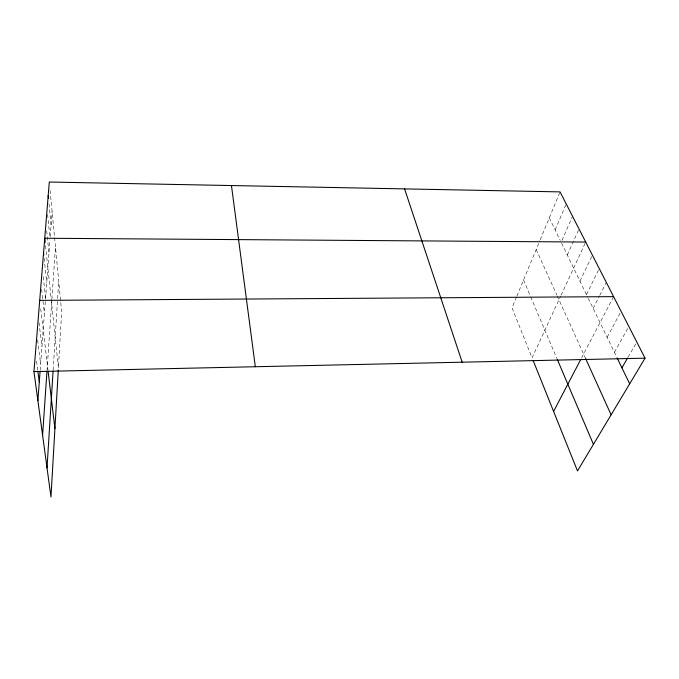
<?xml version="1.0" encoding="UTF-8"?>
<svg xmlns="http://www.w3.org/2000/svg" width="679" height="679" viewBox="0 0 679 679"><rect width="100%" height="100%" fill="white"/><g stroke="black" fill="none" stroke-linecap="round" stroke-linejoin="round"><path stroke-width="0.51" stroke-dasharray="3.4 2.55" d="M53.14 370.199L57.562 299.524M57.63 298.531L58.717 281.114M47.029 370.352L55.474 247.029M40.154 370.344L49.966 239.746M50.187 236.742L52.088 211.415M516.456 297.088L512 307.842L532.064 357.808L560.659 296.095M516.863 296.112L539.813 240.739M540.221 239.772L560.065 191.894M555.142 229.892L566.201 203.912M561.983 240.349L572.524 216.27M567.304 254.998L579.017 228.976M561.083 295.178L585.705 242.055M579.959 281.148L592.377 255.117M586.461 294.584L599.251 268.561M593.149 308.393L599.268 296.324M599.735 295.399L606.322 282.396M581.623 357.816L613.604 296.647M607.119 337.242L621.107 311.33M614.41 352.308L628.847 326.463M628.092 357.171L635.79 343.846M549.311 217.84L560.217 240.366M561.575 243.184L587.802 297.343M588.243 298.268L616.625 356.874M536.181 249.499L556.848 295.093M557.272 296.027L585.646 358.614M523.526 280.037L530.274 295.908M530.681 296.859L556.822 358.308M36.556 361.169L37.786 370.53M37.591 339.958L40.638 363.995M38.992 322.5L41.937 346.613M40.715 308.784L48.005 370.361M41.64 289.33L44.424 313.545M43.252 276.718L45.603 297.801M44.118 258.3L46.749 282.549M45.518 245.628L51.078 298.268M51.18 299.295L58.419 367.899L61.653 311.924L54.6 237.777M46.69 230.885L48.964 253.021M47.615 214.505L49.83 236.623M49.032 203.836L51.078 224.868M50.093 190.426L54.498 236.75"/><path stroke-width="1.02" d="M58.301 369.979L50.976 496.969L33.95 371.608L49.295 182.031L560.065 191.894L645.05 358.173L577.498 470.937L533.176 360.574M47.021 467.873L53.072 371.235M42.59 435.222L46.961 371.396M37.888 400.593L40.078 371.396M553.597 411.432L580.647 359.683M621.93 367.831L627.574 358.062M33.95 371.608L645.05 358.173M39.713 300.381L613.604 296.647M585.705 242.055L44.746 238.253L45.187 242.471M617.067 357.791L629.671 383.839M585.646 358.614L611.117 414.818M557.213 359.216L593.429 444.346M404.582 188.889L462.17 362.196M231.454 185.545L255.329 366.745M37.922 371.574L39.28 381.98M48.133 371.405L54.914 428.661M43.549 253.029L43.779 255.134M48.209 195.425L48.515 198.574"/></g></svg>
